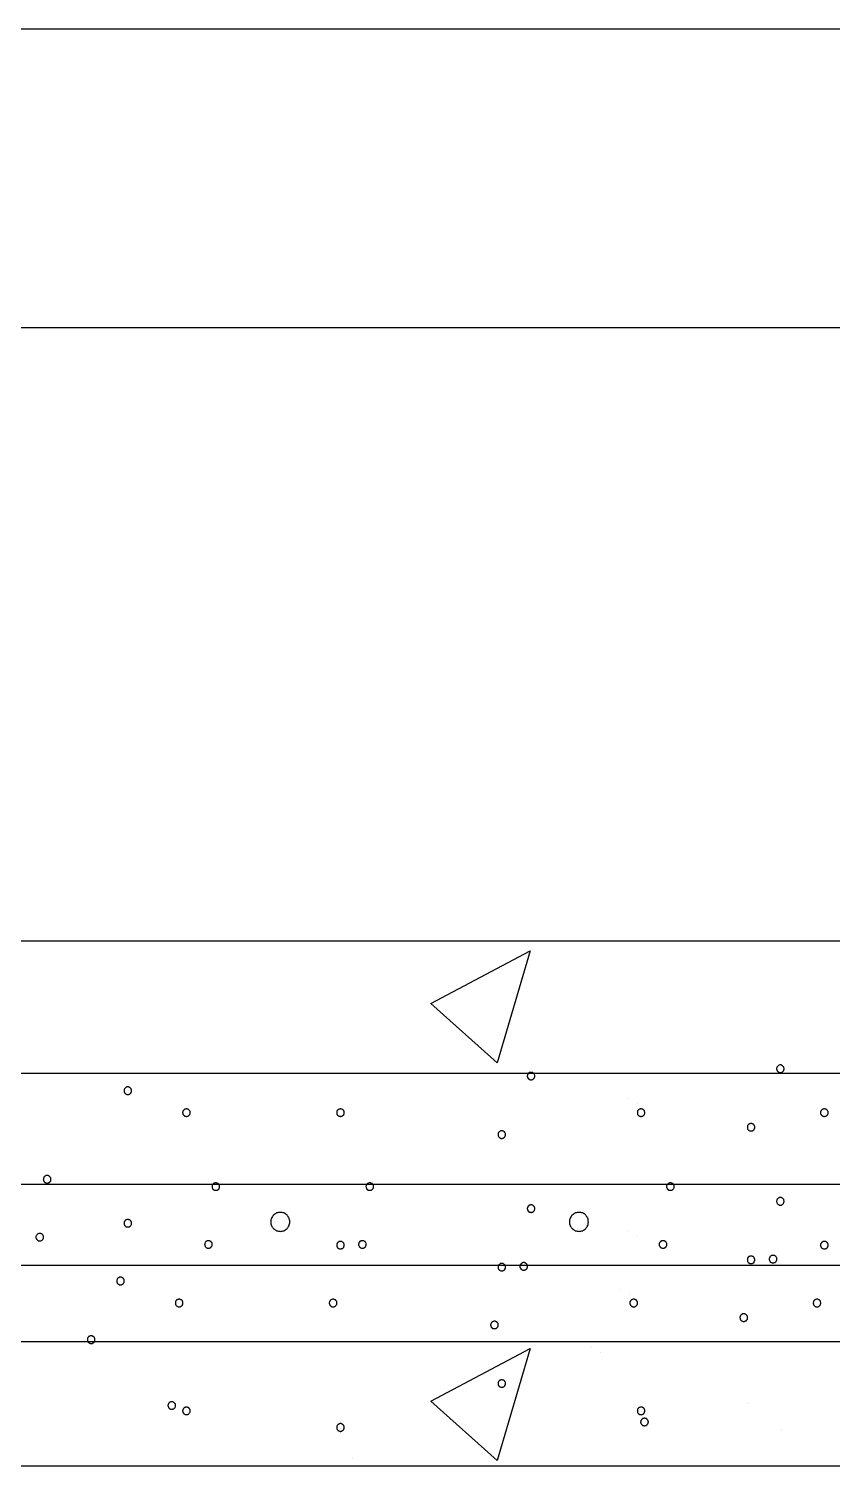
# Model space of a CAD drawing. Header units: metres. Extents: x 0 to 420, y 0 to 297.
# Drawn here: x 274.3 to 306.6, y 170 to 227.7 of the extents above; entities that cross this region are included whole.
import ezdxf

# ---------------------------------------------------------------- set-up
doc = ezdxf.new("R2010")
doc.units = ezdxf.units.M

msp = doc.modelspace()

# ---------------------------------------------------------------- linework, layer by layer
for p, q in [((241.55, 227.65), (324.39, 227.65)), ((241.55, 215.67), (324.39, 215.67)), ((358.7, 191.05), (213.7, 191.05)), ((290.47, 188.54), (294.45, 190.66)), ((294.45, 190.66), (293.12, 186.16)), ((293.12, 186.16), (290.47, 188.54)), ((358.7, 185.73), (213.7, 185.73)), ((298.38, 184.72), (298.38, 184.72)), ((298.75, 184.53), (298.75, 184.53)), ((358.7, 181.29), (213.7, 181.29)), ((298.38, 179.4), (298.38, 179.4)), ((298.75, 179.21), (298.75, 179.21)), ((362.95, 178.03), (210.37, 178.03)), ((298.09, 177.08), (298.09, 177.08)), ((298.45, 176.89), (298.45, 176.89)), ((358.7, 174.97), (213.7, 174.97)), ((290.47, 172.59), (294.45, 174.71)), ((294.45, 174.71), (293.12, 170.21)), ((296.91, 174.73), (296.91, 174.73)), ((297.28, 174.54), (297.28, 174.54)), ((293.12, 170.21), (290.47, 172.59)), ((303.21, 172.49), (303.21, 172.49)), ((304.54, 171.45), (304.54, 171.45)), ((287.33, 170.31), (287.33, 170.31)), ((358.7, 169.98), (213.7, 169.98))]:
    msp.add_line(p, q)
for points in [[(294.64, 185.63), (294.64, 185.65), (294.64, 185.66), (294.63, 185.68), (294.63, 185.69), (294.62, 185.71), (294.61, 185.72), (294.6, 185.73), (294.59, 185.74), (294.58, 185.75), (294.57, 185.76), (294.56, 185.77), (294.54, 185.77), (294.53, 185.78), (294.52, 185.78), (294.5, 185.78), (294.49, 185.79), (294.47, 185.78), (294.46, 185.78), (294.44, 185.78), (294.43, 185.77), (294.41, 185.77), (294.4, 185.76), (294.39, 185.75), (294.38, 185.74), (294.37, 185.73), (294.36, 185.72), (294.35, 185.71), (294.35, 185.69), (294.34, 185.68), (294.34, 185.66), (294.33, 185.65), (294.33, 185.63), (294.33, 185.63)], [(304.64, 185.93), (304.64, 185.94), (304.63, 185.96), (304.63, 185.97), (304.63, 185.99), (304.62, 186), (304.61, 186.01), (304.6, 186.02), (304.59, 186.03), (304.58, 186.04), (304.57, 186.05), (304.56, 186.06), (304.54, 186.07), (304.53, 186.07), (304.51, 186.08), (304.5, 186.08), (304.49, 186.08), (304.47, 186.08), (304.46, 186.08), (304.44, 186.07), (304.43, 186.07), (304.41, 186.06), (304.4, 186.05), (304.39, 186.04), (304.38, 186.03), (304.37, 186.02), (304.36, 186.01), (304.35, 186), (304.34, 185.99), (304.34, 185.97), (304.34, 185.96), (304.33, 185.94), (304.33, 185.93), (304.33, 185.93)], [(304.33, 185.93), (304.33, 185.91), (304.34, 185.9), (304.34, 185.88), (304.34, 185.87), (304.35, 185.86), (304.36, 185.84), (304.37, 185.83), (304.38, 185.82), (304.39, 185.81), (304.4, 185.8), (304.41, 185.79), (304.43, 185.79), (304.44, 185.78), (304.46, 185.78), (304.47, 185.78), (304.49, 185.78), (304.5, 185.78), (304.51, 185.78), (304.53, 185.78), (304.54, 185.79), (304.56, 185.79), (304.57, 185.8), (304.58, 185.81), (304.59, 185.82), (304.6, 185.83), (304.61, 185.84), (304.62, 185.86), (304.63, 185.87), (304.63, 185.88), (304.63, 185.9), (304.64, 185.91), (304.64, 185.93), (304.64, 185.93)], [(278.46, 185.05), (278.46, 185.06), (278.46, 185.08), (278.46, 185.09), (278.45, 185.1), (278.45, 185.12), (278.44, 185.13), (278.43, 185.14), (278.42, 185.15), (278.41, 185.16), (278.4, 185.17), (278.38, 185.18), (278.37, 185.19), (278.36, 185.19), (278.34, 185.2), (278.33, 185.2), (278.31, 185.2), (278.3, 185.2), (278.28, 185.2), (278.27, 185.19), (278.25, 185.19), (278.24, 185.18), (278.23, 185.17), (278.22, 185.16), (278.2, 185.15), (278.19, 185.14), (278.19, 185.13), (278.18, 185.12), (278.17, 185.1), (278.17, 185.09), (278.16, 185.08), (278.16, 185.06), (278.16, 185.05), (278.16, 185.05)], [(294.33, 185.63), (294.33, 185.62), (294.34, 185.6), (294.34, 185.59), (294.35, 185.58), (294.35, 185.56), (294.36, 185.55), (294.37, 185.54), (294.38, 185.53), (294.39, 185.52), (294.4, 185.51), (294.41, 185.5), (294.43, 185.49), (294.44, 185.49), (294.46, 185.48), (294.47, 185.48), (294.49, 185.48), (294.5, 185.48), (294.52, 185.48), (294.53, 185.49), (294.54, 185.49), (294.56, 185.5), (294.57, 185.51), (294.58, 185.52), (294.59, 185.53), (294.6, 185.54), (294.61, 185.55), (294.62, 185.56), (294.63, 185.58), (294.63, 185.59), (294.64, 185.6), (294.64, 185.62), (294.64, 185.63), (294.64, 185.63)], [(278.16, 185.05), (278.16, 185.03), (278.16, 185.02), (278.17, 185), (278.17, 184.99), (278.18, 184.97), (278.19, 184.96), (278.19, 184.95), (278.2, 184.94), (278.22, 184.93), (278.23, 184.92), (278.24, 184.91), (278.25, 184.91), (278.27, 184.9), (278.28, 184.9), (278.3, 184.89), (278.31, 184.89), (278.33, 184.89), (278.34, 184.9), (278.36, 184.9), (278.37, 184.91), (278.38, 184.91), (278.4, 184.92), (278.41, 184.93), (278.42, 184.94), (278.43, 184.95), (278.44, 184.96), (278.45, 184.97), (278.45, 184.99), (278.46, 185), (278.46, 185.02), (278.46, 185.03), (278.46, 185.05), (278.46, 185.05)], [(280.82, 184.16), (280.82, 184.18), (280.81, 184.19), (280.81, 184.21), (280.8, 184.22), (280.8, 184.24), (280.79, 184.25), (280.78, 184.26), (280.77, 184.27), (280.76, 184.28), (280.75, 184.29), (280.74, 184.3), (280.72, 184.31), (280.71, 184.31), (280.69, 184.31), (280.68, 184.32), (280.66, 184.32), (280.65, 184.32), (280.63, 184.31), (280.62, 184.31), (280.61, 184.31), (280.59, 184.3), (280.58, 184.29), (280.57, 184.28), (280.56, 184.27), (280.55, 184.26), (280.54, 184.25), (280.53, 184.24), (280.52, 184.22), (280.52, 184.21), (280.52, 184.19), (280.51, 184.18), (280.51, 184.16), (280.51, 184.16)], [(280.51, 184.16), (280.51, 184.15), (280.52, 184.14), (280.52, 184.12), (280.52, 184.11), (280.53, 184.09), (280.54, 184.08), (280.55, 184.07), (280.56, 184.06), (280.57, 184.05), (280.58, 184.04), (280.59, 184.03), (280.61, 184.02), (280.62, 184.02), (280.63, 184.02), (280.65, 184.01), (280.66, 184.01), (280.68, 184.01), (280.69, 184.02), (280.71, 184.02), (280.72, 184.02), (280.74, 184.03), (280.75, 184.04), (280.76, 184.05), (280.77, 184.06), (280.78, 184.07), (280.79, 184.08), (280.8, 184.09), (280.8, 184.11), (280.81, 184.12), (280.81, 184.14), (280.82, 184.15), (280.82, 184.16), (280.82, 184.16)], [(286.99, 184.16), (286.99, 184.18), (286.99, 184.19), (286.99, 184.21), (286.98, 184.22), (286.97, 184.24), (286.97, 184.25), (286.96, 184.26), (286.95, 184.27), (286.94, 184.28), (286.92, 184.29), (286.91, 184.3), (286.9, 184.31), (286.88, 184.31), (286.87, 184.31), (286.86, 184.32), (286.84, 184.32), (286.83, 184.32), (286.81, 184.31), (286.8, 184.31), (286.78, 184.31), (286.77, 184.3), (286.76, 184.29), (286.74, 184.28), (286.73, 184.27), (286.72, 184.26), (286.71, 184.25), (286.71, 184.24), (286.7, 184.22), (286.69, 184.21), (286.69, 184.19), (286.69, 184.18), (286.69, 184.16), (286.69, 184.16)], [(286.69, 184.16), (286.69, 184.15), (286.69, 184.14), (286.69, 184.12), (286.7, 184.11), (286.71, 184.09), (286.71, 184.08), (286.72, 184.07), (286.73, 184.06), (286.74, 184.05), (286.76, 184.04), (286.77, 184.03), (286.78, 184.02), (286.8, 184.02), (286.81, 184.02), (286.83, 184.01), (286.84, 184.01), (286.86, 184.01), (286.87, 184.02), (286.88, 184.02), (286.9, 184.02), (286.91, 184.03), (286.92, 184.04), (286.94, 184.05), (286.95, 184.06), (286.96, 184.07), (286.97, 184.08), (286.97, 184.09), (286.98, 184.11), (286.99, 184.12), (286.99, 184.14), (286.99, 184.15), (286.99, 184.16), (286.99, 184.16)], [(299.05, 184.16), (299.05, 184.18), (299.05, 184.19), (299.04, 184.21), (299.04, 184.22), (299.03, 184.24), (299.02, 184.25), (299.02, 184.26), (299.01, 184.27), (298.99, 184.28), (298.98, 184.29), (298.97, 184.3), (298.96, 184.31), (298.94, 184.31), (298.93, 184.31), (298.91, 184.32), (298.9, 184.32), (298.88, 184.32), (298.87, 184.31), (298.85, 184.31), (298.84, 184.31), (298.83, 184.3), (298.81, 184.29), (298.8, 184.28), (298.79, 184.27), (298.78, 184.26), (298.77, 184.25), (298.76, 184.24), (298.76, 184.22), (298.75, 184.21), (298.75, 184.19), (298.75, 184.18), (298.75, 184.16), (298.75, 184.16)], [(298.75, 184.16), (298.75, 184.15), (298.75, 184.14), (298.75, 184.12), (298.76, 184.11), (298.76, 184.09), (298.77, 184.08), (298.78, 184.07), (298.79, 184.06), (298.8, 184.05), (298.81, 184.04), (298.83, 184.03), (298.84, 184.02), (298.85, 184.02), (298.87, 184.02), (298.88, 184.01), (298.9, 184.01), (298.91, 184.01), (298.93, 184.02), (298.94, 184.02), (298.96, 184.02), (298.97, 184.03), (298.98, 184.04), (298.99, 184.05), (299.01, 184.06), (299.02, 184.07), (299.02, 184.08), (299.03, 184.09), (299.04, 184.11), (299.04, 184.12), (299.05, 184.14), (299.05, 184.15), (299.05, 184.16), (299.05, 184.16)], [(306.4, 184.16), (306.4, 184.18), (306.4, 184.19), (306.4, 184.21), (306.39, 184.22), (306.38, 184.24), (306.38, 184.25), (306.37, 184.26), (306.36, 184.27), (306.35, 184.28), (306.33, 184.29), (306.32, 184.3), (306.31, 184.31), (306.29, 184.31), (306.28, 184.31), (306.26, 184.32), (306.25, 184.32), (306.23, 184.32), (306.22, 184.31), (306.21, 184.31), (306.19, 184.31), (306.18, 184.3), (306.17, 184.29), (306.15, 184.28), (306.14, 184.27), (306.13, 184.26), (306.12, 184.25), (306.12, 184.24), (306.11, 184.22), (306.1, 184.21), (306.1, 184.19), (306.1, 184.18), (306.1, 184.16), (306.1, 184.16)], [(306.1, 184.16), (306.1, 184.15), (306.1, 184.14), (306.1, 184.12), (306.11, 184.11), (306.12, 184.09), (306.12, 184.08), (306.13, 184.07), (306.14, 184.06), (306.15, 184.05), (306.17, 184.04), (306.18, 184.03), (306.19, 184.02), (306.21, 184.02), (306.22, 184.02), (306.23, 184.01), (306.25, 184.01), (306.26, 184.01), (306.28, 184.02), (306.29, 184.02), (306.31, 184.02), (306.32, 184.03), (306.33, 184.04), (306.35, 184.05), (306.36, 184.06), (306.37, 184.07), (306.38, 184.08), (306.38, 184.09), (306.39, 184.11), (306.4, 184.12), (306.4, 184.14), (306.4, 184.15), (306.4, 184.16), (306.4, 184.16)], [(293.46, 183.28), (293.46, 183.3), (293.46, 183.31), (293.46, 183.33), (293.45, 183.34), (293.44, 183.36), (293.44, 183.37), (293.43, 183.38), (293.42, 183.39), (293.41, 183.4), (293.39, 183.41), (293.38, 183.42), (293.37, 183.42), (293.35, 183.43), (293.34, 183.43), (293.32, 183.44), (293.31, 183.44), (293.3, 183.44), (293.28, 183.43), (293.27, 183.43), (293.25, 183.42), (293.24, 183.42), (293.23, 183.41), (293.21, 183.4), (293.2, 183.39), (293.19, 183.38), (293.18, 183.37), (293.18, 183.36), (293.17, 183.34), (293.16, 183.33), (293.16, 183.31), (293.16, 183.3), (293.16, 183.28), (293.16, 183.28)], [(303.46, 183.58), (303.46, 183.59), (303.46, 183.61), (303.45, 183.62), (303.45, 183.64), (303.44, 183.65), (303.44, 183.66), (303.43, 183.67), (303.42, 183.69), (303.41, 183.7), (303.39, 183.7), (303.38, 183.71), (303.37, 183.72), (303.35, 183.72), (303.34, 183.73), (303.32, 183.73), (303.31, 183.73), (303.29, 183.73), (303.28, 183.73), (303.26, 183.72), (303.25, 183.72), (303.24, 183.71), (303.22, 183.7), (303.21, 183.7), (303.2, 183.69), (303.19, 183.67), (303.18, 183.66), (303.17, 183.65), (303.17, 183.64), (303.16, 183.62), (303.16, 183.61), (303.16, 183.59), (303.16, 183.58), (303.16, 183.58)], [(303.16, 183.58), (303.16, 183.56), (303.16, 183.55), (303.16, 183.53), (303.17, 183.52), (303.17, 183.51), (303.18, 183.49), (303.19, 183.48), (303.2, 183.47), (303.21, 183.46), (303.22, 183.45), (303.24, 183.44), (303.25, 183.44), (303.26, 183.43), (303.28, 183.43), (303.29, 183.43), (303.31, 183.43), (303.32, 183.43), (303.34, 183.43), (303.35, 183.43), (303.37, 183.44), (303.38, 183.44), (303.39, 183.45), (303.41, 183.46), (303.42, 183.47), (303.43, 183.48), (303.44, 183.49), (303.44, 183.51), (303.45, 183.52), (303.45, 183.53), (303.46, 183.55), (303.46, 183.56), (303.46, 183.58), (303.46, 183.58)], [(293.16, 183.28), (293.16, 183.27), (293.16, 183.25), (293.16, 183.24), (293.17, 183.23), (293.18, 183.21), (293.18, 183.2), (293.19, 183.19), (293.2, 183.18), (293.21, 183.17), (293.23, 183.16), (293.24, 183.15), (293.25, 183.14), (293.27, 183.14), (293.28, 183.13), (293.3, 183.13), (293.31, 183.13), (293.32, 183.13), (293.34, 183.13), (293.35, 183.14), (293.37, 183.14), (293.38, 183.15), (293.39, 183.16), (293.41, 183.17), (293.42, 183.18), (293.43, 183.19), (293.44, 183.2), (293.44, 183.21), (293.45, 183.23), (293.46, 183.24), (293.46, 183.25), (293.46, 183.27), (293.46, 183.28), (293.46, 183.28)], [(275.23, 181.49), (275.23, 181.51), (275.23, 181.52), (275.22, 181.54), (275.22, 181.55), (275.21, 181.56), (275.2, 181.58), (275.19, 181.59), (275.18, 181.6), (275.17, 181.61), (275.16, 181.62), (275.15, 181.63), (275.13, 181.63), (275.12, 181.64), (275.11, 181.64), (275.09, 181.64), (275.08, 181.64), (275.06, 181.64), (275.05, 181.64), (275.03, 181.64), (275.02, 181.63), (275.01, 181.63), (274.99, 181.62), (274.98, 181.61), (274.97, 181.6), (274.96, 181.59), (274.95, 181.58), (274.94, 181.56), (274.94, 181.55), (274.93, 181.54), (274.93, 181.52), (274.93, 181.51), (274.92, 181.49), (274.92, 181.49)], [(274.92, 181.49), (274.93, 181.48), (274.93, 181.46), (274.93, 181.45), (274.94, 181.43), (274.94, 181.42), (274.95, 181.41), (274.96, 181.39), (274.97, 181.38), (274.98, 181.37), (274.99, 181.36), (275.01, 181.36), (275.02, 181.35), (275.03, 181.35), (275.05, 181.34), (275.06, 181.34), (275.08, 181.34), (275.09, 181.34), (275.11, 181.34), (275.12, 181.35), (275.13, 181.35), (275.15, 181.36), (275.16, 181.36), (275.17, 181.37), (275.18, 181.38), (275.19, 181.39), (275.2, 181.41), (275.21, 181.42), (275.22, 181.43), (275.22, 181.45), (275.23, 181.46), (275.23, 181.48), (275.23, 181.49), (275.23, 181.49)], [(281.99, 181.2), (281.99, 181.21), (281.99, 181.23), (281.99, 181.24), (281.98, 181.26), (281.97, 181.27), (281.97, 181.28), (281.96, 181.29), (281.95, 181.31), (281.94, 181.32), (281.93, 181.32), (281.91, 181.33), (281.9, 181.34), (281.88, 181.34), (281.87, 181.35), (281.86, 181.35), (281.84, 181.35), (281.83, 181.35), (281.81, 181.35), (281.8, 181.34), (281.78, 181.34), (281.77, 181.33), (281.76, 181.32), (281.74, 181.32), (281.73, 181.31), (281.72, 181.29), (281.71, 181.28), (281.71, 181.27), (281.7, 181.26), (281.7, 181.24), (281.69, 181.23), (281.69, 181.21), (281.69, 181.2), (281.69, 181.2)], [(281.69, 181.2), (281.69, 181.18), (281.69, 181.17), (281.7, 181.15), (281.7, 181.14), (281.71, 181.13), (281.71, 181.11), (281.72, 181.1), (281.73, 181.09), (281.74, 181.08), (281.76, 181.07), (281.77, 181.06), (281.78, 181.06), (281.8, 181.05), (281.81, 181.05), (281.83, 181.05), (281.84, 181.05), (281.86, 181.05), (281.87, 181.05), (281.88, 181.05), (281.9, 181.06), (281.91, 181.06), (281.93, 181.07), (281.94, 181.08), (281.95, 181.09), (281.96, 181.1), (281.97, 181.11), (281.97, 181.13), (281.98, 181.14), (281.99, 181.15), (281.99, 181.17), (281.99, 181.18), (281.99, 181.2), (281.99, 181.2)], [(288.17, 181.2), (288.17, 181.21), (288.17, 181.23), (288.16, 181.24), (288.16, 181.26), (288.15, 181.27), (288.14, 181.28), (288.13, 181.29), (288.12, 181.31), (288.11, 181.32), (288.1, 181.32), (288.09, 181.33), (288.07, 181.34), (288.06, 181.34), (288.05, 181.35), (288.03, 181.35), (288.02, 181.35), (288, 181.35), (287.99, 181.35), (287.97, 181.34), (287.96, 181.34), (287.94, 181.33), (287.93, 181.32), (287.92, 181.32), (287.91, 181.31), (287.9, 181.29), (287.89, 181.28), (287.88, 181.27), (287.88, 181.26), (287.87, 181.24), (287.87, 181.23), (287.87, 181.21), (287.86, 181.2), (287.86, 181.2)], [(287.86, 181.2), (287.87, 181.18), (287.87, 181.17), (287.87, 181.15), (287.88, 181.14), (287.88, 181.13), (287.89, 181.11), (287.9, 181.1), (287.91, 181.09), (287.92, 181.08), (287.93, 181.07), (287.94, 181.06), (287.96, 181.06), (287.97, 181.05), (287.99, 181.05), (288, 181.05), (288.02, 181.05), (288.03, 181.05), (288.05, 181.05), (288.06, 181.05), (288.07, 181.06), (288.09, 181.06), (288.1, 181.07), (288.11, 181.08), (288.12, 181.09), (288.13, 181.1), (288.14, 181.11), (288.15, 181.13), (288.16, 181.14), (288.16, 181.15), (288.17, 181.17), (288.17, 181.18), (288.17, 181.2), (288.17, 181.2)], [(300.23, 181.2), (300.23, 181.21), (300.22, 181.23), (300.22, 181.24), (300.21, 181.26), (300.21, 181.27), (300.2, 181.28), (300.19, 181.29), (300.18, 181.31), (300.17, 181.32), (300.16, 181.32), (300.15, 181.33), (300.13, 181.34), (300.12, 181.34), (300.1, 181.35), (300.09, 181.35), (300.07, 181.35), (300.06, 181.35), (300.04, 181.35), (300.03, 181.34), (300.02, 181.34), (300, 181.33), (299.99, 181.32), (299.98, 181.32), (299.97, 181.31), (299.96, 181.29), (299.95, 181.28), (299.94, 181.27), (299.93, 181.26), (299.93, 181.24), (299.92, 181.23), (299.92, 181.21), (299.92, 181.2), (299.92, 181.2)], [(299.92, 181.2), (299.92, 181.18), (299.92, 181.17), (299.93, 181.15), (299.93, 181.14), (299.94, 181.13), (299.95, 181.11), (299.96, 181.1), (299.97, 181.09), (299.98, 181.08), (299.99, 181.07), (300, 181.06), (300.02, 181.06), (300.03, 181.05), (300.04, 181.05), (300.06, 181.05), (300.07, 181.05), (300.09, 181.05), (300.1, 181.05), (300.12, 181.05), (300.13, 181.06), (300.15, 181.06), (300.16, 181.07), (300.17, 181.08), (300.18, 181.09), (300.19, 181.1), (300.2, 181.11), (300.21, 181.13), (300.21, 181.14), (300.22, 181.15), (300.22, 181.17), (300.23, 181.18), (300.23, 181.2), (300.23, 181.2)], [(304.64, 180.61), (304.64, 180.62), (304.63, 180.64), (304.63, 180.65), (304.63, 180.67), (304.62, 180.68), (304.61, 180.69), (304.6, 180.71), (304.59, 180.72), (304.58, 180.73), (304.57, 180.74), (304.56, 180.74), (304.54, 180.75), (304.53, 180.76), (304.51, 180.76), (304.5, 180.76), (304.49, 180.76), (304.47, 180.76), (304.46, 180.76), (304.44, 180.76), (304.43, 180.75), (304.41, 180.74), (304.4, 180.74), (304.39, 180.73), (304.38, 180.72), (304.37, 180.71), (304.36, 180.69), (304.35, 180.68), (304.34, 180.67), (304.34, 180.65), (304.34, 180.64), (304.33, 180.62), (304.33, 180.61), (304.33, 180.61)], [(304.33, 180.61), (304.33, 180.6), (304.34, 180.58), (304.34, 180.57), (304.34, 180.55), (304.35, 180.54), (304.36, 180.53), (304.37, 180.51), (304.38, 180.5), (304.39, 180.49), (304.4, 180.48), (304.41, 180.48), (304.43, 180.47), (304.44, 180.46), (304.46, 180.46), (304.47, 180.46), (304.49, 180.46), (304.5, 180.46), (304.51, 180.46), (304.53, 180.46), (304.54, 180.47), (304.56, 180.48), (304.57, 180.48), (304.58, 180.49), (304.59, 180.5), (304.6, 180.51), (304.61, 180.53), (304.62, 180.54), (304.63, 180.55), (304.63, 180.57), (304.63, 180.58), (304.64, 180.6), (304.64, 180.61), (304.64, 180.61)], [(284.81, 179.78), (284.81, 179.82), (284.8, 179.86), (284.79, 179.89), (284.78, 179.93), (284.76, 179.96), (284.74, 180), (284.72, 180.03), (284.7, 180.05), (284.67, 180.08), (284.64, 180.1), (284.61, 180.12), (284.57, 180.14), (284.54, 180.15), (284.5, 180.16), (284.46, 180.16), (284.43, 180.16), (284.39, 180.16), (284.35, 180.16), (284.32, 180.15), (284.28, 180.14), (284.25, 180.12), (284.22, 180.1), (284.19, 180.08), (284.16, 180.05), (284.13, 180.03), (284.11, 180), (284.09, 179.96), (284.08, 179.93), (284.06, 179.89), (284.05, 179.86), (284.05, 179.82), (284.05, 179.78), (284.05, 179.78)], [(294.64, 180.32), (294.64, 180.33), (294.64, 180.35), (294.63, 180.36), (294.63, 180.37), (294.62, 180.39), (294.61, 180.4), (294.6, 180.41), (294.59, 180.42), (294.58, 180.43), (294.57, 180.44), (294.56, 180.45), (294.54, 180.46), (294.53, 180.46), (294.52, 180.47), (294.5, 180.47), (294.49, 180.47), (294.47, 180.47), (294.46, 180.47), (294.44, 180.46), (294.43, 180.46), (294.41, 180.45), (294.4, 180.44), (294.39, 180.43), (294.38, 180.42), (294.37, 180.41), (294.36, 180.4), (294.35, 180.39), (294.35, 180.37), (294.34, 180.36), (294.34, 180.35), (294.33, 180.33), (294.33, 180.32), (294.33, 180.32)], [(294.33, 180.32), (294.33, 180.3), (294.34, 180.29), (294.34, 180.27), (294.35, 180.26), (294.35, 180.24), (294.36, 180.23), (294.37, 180.22), (294.38, 180.21), (294.39, 180.2), (294.4, 180.19), (294.41, 180.18), (294.43, 180.18), (294.44, 180.17), (294.46, 180.17), (294.47, 180.16), (294.49, 180.16), (294.5, 180.16), (294.52, 180.17), (294.53, 180.17), (294.54, 180.18), (294.56, 180.18), (294.57, 180.19), (294.58, 180.2), (294.59, 180.21), (294.6, 180.22), (294.61, 180.23), (294.62, 180.24), (294.63, 180.26), (294.63, 180.27), (294.64, 180.29), (294.64, 180.3), (294.64, 180.32), (294.64, 180.32)], [(296.79, 179.78), (296.78, 179.82), (296.78, 179.86), (296.77, 179.89), (296.76, 179.93), (296.74, 179.96), (296.72, 180), (296.7, 180.03), (296.68, 180.05), (296.65, 180.08), (296.62, 180.1), (296.59, 180.12), (296.55, 180.14), (296.52, 180.15), (296.48, 180.16), (296.44, 180.16), (296.41, 180.16), (296.37, 180.16), (296.33, 180.16), (296.3, 180.15), (296.26, 180.14), (296.23, 180.12), (296.2, 180.1), (296.17, 180.08), (296.14, 180.05), (296.11, 180.03), (296.09, 180), (296.07, 179.96), (296.05, 179.93), (296.04, 179.89), (296.03, 179.86), (296.03, 179.82), (296.03, 179.78), (296.03, 179.78)], [(278.46, 179.73), (278.46, 179.74), (278.46, 179.76), (278.46, 179.77), (278.45, 179.79), (278.45, 179.8), (278.44, 179.81), (278.43, 179.83), (278.42, 179.84), (278.41, 179.85), (278.4, 179.86), (278.38, 179.86), (278.37, 179.87), (278.36, 179.87), (278.34, 179.88), (278.33, 179.88), (278.31, 179.88), (278.3, 179.88), (278.28, 179.88), (278.27, 179.87), (278.25, 179.87), (278.24, 179.86), (278.23, 179.86), (278.22, 179.85), (278.2, 179.84), (278.19, 179.83), (278.19, 179.81), (278.18, 179.8), (278.17, 179.79), (278.17, 179.77), (278.16, 179.76), (278.16, 179.74), (278.16, 179.73), (278.16, 179.73)], [(278.16, 179.73), (278.16, 179.71), (278.16, 179.7), (278.17, 179.68), (278.17, 179.67), (278.18, 179.66), (278.19, 179.64), (278.19, 179.63), (278.2, 179.62), (278.22, 179.61), (278.23, 179.6), (278.24, 179.59), (278.25, 179.59), (278.27, 179.58), (278.28, 179.58), (278.3, 179.58), (278.31, 179.58), (278.33, 179.58), (278.34, 179.58), (278.36, 179.58), (278.37, 179.59), (278.38, 179.59), (278.4, 179.6), (278.41, 179.61), (278.42, 179.62), (278.43, 179.63), (278.44, 179.64), (278.45, 179.66), (278.45, 179.67), (278.46, 179.68), (278.46, 179.7), (278.46, 179.71), (278.46, 179.73), (278.46, 179.73)], [(284.05, 179.78), (284.05, 179.75), (284.05, 179.71), (284.06, 179.67), (284.08, 179.64), (284.09, 179.6), (284.11, 179.57), (284.13, 179.54), (284.16, 179.52), (284.19, 179.49), (284.22, 179.47), (284.25, 179.45), (284.28, 179.43), (284.32, 179.42), (284.35, 179.41), (284.39, 179.41), (284.43, 179.4), (284.46, 179.41), (284.5, 179.41), (284.54, 179.42), (284.57, 179.43), (284.61, 179.45), (284.64, 179.47), (284.67, 179.49), (284.7, 179.52), (284.72, 179.54), (284.74, 179.57), (284.76, 179.6), (284.78, 179.64), (284.79, 179.67), (284.8, 179.71), (284.81, 179.75), (284.81, 179.78), (284.81, 179.78)], [(296.03, 179.78), (296.03, 179.75), (296.03, 179.71), (296.04, 179.67), (296.05, 179.64), (296.07, 179.6), (296.09, 179.57), (296.11, 179.54), (296.14, 179.52), (296.17, 179.49), (296.2, 179.47), (296.23, 179.45), (296.26, 179.43), (296.3, 179.42), (296.33, 179.41), (296.37, 179.41), (296.41, 179.4), (296.44, 179.41), (296.48, 179.41), (296.52, 179.42), (296.55, 179.43), (296.59, 179.45), (296.62, 179.47), (296.65, 179.49), (296.68, 179.52), (296.7, 179.54), (296.72, 179.57), (296.74, 179.6), (296.76, 179.64), (296.77, 179.67), (296.78, 179.71), (296.78, 179.75), (296.79, 179.78), (296.79, 179.78)], [(274.93, 179.17), (274.93, 179.19), (274.93, 179.2), (274.93, 179.22), (274.92, 179.23), (274.92, 179.24), (274.91, 179.26), (274.9, 179.27), (274.89, 179.28), (274.88, 179.29), (274.87, 179.3), (274.85, 179.31), (274.84, 179.31), (274.83, 179.32), (274.81, 179.32), (274.8, 179.32), (274.78, 179.32), (274.77, 179.32), (274.75, 179.32), (274.74, 179.32), (274.72, 179.31), (274.71, 179.31), (274.7, 179.3), (274.69, 179.29), (274.68, 179.28), (274.67, 179.27), (274.66, 179.26), (274.65, 179.24), (274.64, 179.23), (274.64, 179.22), (274.63, 179.2), (274.63, 179.19), (274.63, 179.17), (274.63, 179.17)], [(274.63, 179.17), (274.63, 179.16), (274.63, 179.14), (274.64, 179.13), (274.64, 179.11), (274.65, 179.1), (274.66, 179.09), (274.67, 179.08), (274.68, 179.06), (274.69, 179.05), (274.7, 179.05), (274.71, 179.04), (274.72, 179.03), (274.74, 179.03), (274.75, 179.02), (274.77, 179.02), (274.78, 179.02), (274.8, 179.02), (274.81, 179.02), (274.83, 179.03), (274.84, 179.03), (274.85, 179.04), (274.87, 179.05), (274.88, 179.05), (274.89, 179.06), (274.9, 179.08), (274.91, 179.09), (274.92, 179.1), (274.92, 179.11), (274.93, 179.13), (274.93, 179.14), (274.93, 179.16), (274.93, 179.17), (274.93, 179.17)], [(281.7, 178.88), (281.7, 178.89), (281.7, 178.91), (281.69, 178.92), (281.69, 178.94), (281.68, 178.95), (281.67, 178.96), (281.66, 178.97), (281.65, 178.99), (281.64, 179), (281.63, 179), (281.62, 179.01), (281.6, 179.02), (281.59, 179.02), (281.58, 179.03), (281.56, 179.03), (281.55, 179.03), (281.53, 179.03), (281.52, 179.03), (281.5, 179.02), (281.49, 179.02), (281.47, 179.01), (281.46, 179), (281.45, 179), (281.44, 178.99), (281.43, 178.97), (281.42, 178.96), (281.41, 178.95), (281.41, 178.94), (281.4, 178.92), (281.4, 178.91), (281.4, 178.89), (281.39, 178.88), (281.39, 178.88)], [(281.39, 178.88), (281.4, 178.86), (281.4, 178.85), (281.4, 178.83), (281.41, 178.82), (281.41, 178.81), (281.42, 178.79), (281.43, 178.78), (281.44, 178.77), (281.45, 178.76), (281.46, 178.75), (281.47, 178.74), (281.49, 178.74), (281.5, 178.73), (281.52, 178.73), (281.53, 178.73), (281.55, 178.73), (281.56, 178.73), (281.58, 178.73), (281.59, 178.73), (281.6, 178.74), (281.62, 178.74), (281.63, 178.75), (281.64, 178.76), (281.65, 178.77), (281.66, 178.78), (281.67, 178.79), (281.68, 178.81), (281.69, 178.82), (281.69, 178.83), (281.7, 178.85), (281.7, 178.86), (281.7, 178.88), (281.7, 178.88)], [(286.99, 178.85), (286.99, 178.86), (286.99, 178.88), (286.99, 178.89), (286.98, 178.91), (286.97, 178.92), (286.97, 178.93), (286.96, 178.94), (286.95, 178.96), (286.94, 178.97), (286.92, 178.97), (286.91, 178.98), (286.9, 178.99), (286.88, 178.99), (286.87, 179), (286.86, 179), (286.84, 179), (286.83, 179), (286.81, 179), (286.8, 178.99), (286.78, 178.99), (286.77, 178.98), (286.76, 178.97), (286.74, 178.97), (286.73, 178.96), (286.72, 178.94), (286.71, 178.93), (286.71, 178.92), (286.7, 178.91), (286.69, 178.89), (286.69, 178.88), (286.69, 178.86), (286.69, 178.85), (286.69, 178.85)], [(286.69, 178.85), (286.69, 178.83), (286.69, 178.82), (286.69, 178.8), (286.7, 178.79), (286.71, 178.78), (286.71, 178.76), (286.72, 178.75), (286.73, 178.74), (286.74, 178.73), (286.76, 178.72), (286.77, 178.71), (286.78, 178.71), (286.8, 178.7), (286.81, 178.7), (286.83, 178.7), (286.84, 178.7), (286.86, 178.7), (286.87, 178.7), (286.88, 178.7), (286.9, 178.71), (286.91, 178.71), (286.92, 178.72), (286.94, 178.73), (286.95, 178.74), (286.96, 178.75), (286.97, 178.76), (286.97, 178.78), (286.98, 178.79), (286.99, 178.8), (286.99, 178.82), (286.99, 178.83), (286.99, 178.85), (286.99, 178.85)], [(287.87, 178.88), (287.87, 178.89), (287.87, 178.91), (287.87, 178.92), (287.86, 178.94), (287.86, 178.95), (287.85, 178.96), (287.84, 178.97), (287.83, 178.99), (287.82, 179), (287.81, 179), (287.79, 179.01), (287.78, 179.02), (287.77, 179.02), (287.75, 179.03), (287.74, 179.03), (287.72, 179.03), (287.71, 179.03), (287.69, 179.03), (287.68, 179.02), (287.66, 179.02), (287.65, 179.01), (287.64, 179), (287.63, 179), (287.61, 178.99), (287.6, 178.97), (287.6, 178.96), (287.59, 178.95), (287.58, 178.94), (287.58, 178.92), (287.57, 178.91), (287.57, 178.89), (287.57, 178.88), (287.57, 178.88)], [(287.57, 178.88), (287.57, 178.86), (287.57, 178.85), (287.58, 178.83), (287.58, 178.82), (287.59, 178.81), (287.6, 178.79), (287.6, 178.78), (287.61, 178.77), (287.63, 178.76), (287.64, 178.75), (287.65, 178.74), (287.66, 178.74), (287.68, 178.73), (287.69, 178.73), (287.71, 178.73), (287.72, 178.73), (287.74, 178.73), (287.75, 178.73), (287.77, 178.73), (287.78, 178.74), (287.79, 178.74), (287.81, 178.75), (287.82, 178.76), (287.83, 178.77), (287.84, 178.78), (287.85, 178.79), (287.86, 178.81), (287.86, 178.82), (287.87, 178.83), (287.87, 178.85), (287.87, 178.86), (287.87, 178.88), (287.87, 178.88)], [(299.93, 178.88), (299.93, 178.89), (299.93, 178.91), (299.93, 178.92), (299.92, 178.94), (299.91, 178.95), (299.91, 178.96), (299.9, 178.97), (299.89, 178.99), (299.88, 179), (299.86, 179), (299.85, 179.01), (299.84, 179.02), (299.82, 179.02), (299.81, 179.03), (299.79, 179.03), (299.78, 179.03), (299.76, 179.03), (299.75, 179.03), (299.74, 179.02), (299.72, 179.02), (299.71, 179.01), (299.7, 179), (299.68, 179), (299.67, 178.99), (299.66, 178.97), (299.65, 178.96), (299.65, 178.95), (299.64, 178.94), (299.63, 178.92), (299.63, 178.91), (299.63, 178.89), (299.63, 178.88), (299.63, 178.88)], [(299.63, 178.88), (299.63, 178.86), (299.63, 178.85), (299.63, 178.83), (299.64, 178.82), (299.65, 178.81), (299.65, 178.79), (299.66, 178.78), (299.67, 178.77), (299.68, 178.76), (299.7, 178.75), (299.71, 178.74), (299.72, 178.74), (299.74, 178.73), (299.75, 178.73), (299.76, 178.73), (299.78, 178.73), (299.79, 178.73), (299.81, 178.73), (299.82, 178.73), (299.84, 178.74), (299.85, 178.74), (299.86, 178.75), (299.88, 178.76), (299.89, 178.77), (299.9, 178.78), (299.91, 178.79), (299.91, 178.81), (299.92, 178.82), (299.93, 178.83), (299.93, 178.85), (299.93, 178.86), (299.93, 178.88), (299.93, 178.88)], [(306.4, 178.85), (306.4, 178.86), (306.4, 178.88), (306.4, 178.89), (306.39, 178.91), (306.38, 178.92), (306.38, 178.93), (306.37, 178.94), (306.36, 178.96), (306.35, 178.97), (306.33, 178.97), (306.32, 178.98), (306.31, 178.99), (306.29, 178.99), (306.28, 179), (306.26, 179), (306.25, 179), (306.23, 179), (306.22, 179), (306.21, 178.99), (306.19, 178.99), (306.18, 178.98), (306.17, 178.97), (306.15, 178.97), (306.14, 178.96), (306.13, 178.94), (306.12, 178.93), (306.12, 178.92), (306.11, 178.91), (306.1, 178.89), (306.1, 178.88), (306.1, 178.86), (306.1, 178.85), (306.1, 178.85)], [(306.1, 178.85), (306.1, 178.83), (306.1, 178.82), (306.1, 178.8), (306.11, 178.79), (306.12, 178.78), (306.12, 178.76), (306.13, 178.75), (306.14, 178.74), (306.15, 178.73), (306.17, 178.72), (306.18, 178.71), (306.19, 178.71), (306.21, 178.7), (306.22, 178.7), (306.23, 178.7), (306.25, 178.7), (306.26, 178.7), (306.28, 178.7), (306.29, 178.7), (306.31, 178.71), (306.32, 178.71), (306.33, 178.72), (306.35, 178.73), (306.36, 178.74), (306.37, 178.75), (306.38, 178.76), (306.38, 178.78), (306.39, 178.79), (306.4, 178.8), (306.4, 178.82), (306.4, 178.83), (306.4, 178.85), (306.4, 178.85)], [(303.46, 178.26), (303.46, 178.28), (303.46, 178.29), (303.45, 178.3), (303.45, 178.32), (303.44, 178.33), (303.44, 178.35), (303.43, 178.36), (303.42, 178.37), (303.41, 178.38), (303.39, 178.39), (303.38, 178.39), (303.37, 178.4), (303.35, 178.41), (303.34, 178.41), (303.32, 178.41), (303.31, 178.41), (303.29, 178.41), (303.28, 178.41), (303.26, 178.41), (303.25, 178.4), (303.24, 178.39), (303.22, 178.39), (303.21, 178.38), (303.2, 178.37), (303.19, 178.36), (303.18, 178.35), (303.17, 178.33), (303.17, 178.32), (303.16, 178.3), (303.16, 178.29), (303.16, 178.28), (303.16, 178.26), (303.16, 178.26)], [(303.16, 178.26), (303.16, 178.25), (303.16, 178.23), (303.16, 178.22), (303.17, 178.2), (303.17, 178.19), (303.18, 178.18), (303.19, 178.16), (303.2, 178.15), (303.21, 178.14), (303.22, 178.13), (303.24, 178.13), (303.25, 178.12), (303.26, 178.11), (303.28, 178.11), (303.29, 178.11), (303.31, 178.11), (303.32, 178.11), (303.34, 178.11), (303.35, 178.11), (303.37, 178.12), (303.38, 178.13), (303.39, 178.13), (303.41, 178.14), (303.42, 178.15), (303.43, 178.16), (303.44, 178.18), (303.44, 178.19), (303.45, 178.2), (303.45, 178.22), (303.46, 178.23), (303.46, 178.25), (303.46, 178.26), (303.46, 178.26)], [(304.34, 178.29), (304.34, 178.31), (304.34, 178.32), (304.34, 178.34), (304.33, 178.35), (304.33, 178.36), (304.32, 178.38), (304.31, 178.39), (304.3, 178.4), (304.29, 178.41), (304.28, 178.42), (304.26, 178.43), (304.25, 178.43), (304.24, 178.44), (304.22, 178.44), (304.21, 178.44), (304.19, 178.44), (304.18, 178.44), (304.16, 178.44), (304.15, 178.44), (304.13, 178.43), (304.12, 178.43), (304.11, 178.42), (304.09, 178.41), (304.08, 178.4), (304.07, 178.39), (304.06, 178.38), (304.06, 178.36), (304.05, 178.35), (304.05, 178.34), (304.04, 178.32), (304.04, 178.31), (304.04, 178.29), (304.04, 178.29)], [(304.04, 178.29), (304.04, 178.28), (304.04, 178.26), (304.05, 178.25), (304.05, 178.23), (304.06, 178.22), (304.06, 178.21), (304.07, 178.19), (304.08, 178.18), (304.09, 178.17), (304.11, 178.16), (304.12, 178.16), (304.13, 178.15), (304.15, 178.15), (304.16, 178.14), (304.18, 178.14), (304.19, 178.14), (304.21, 178.14), (304.22, 178.14), (304.24, 178.15), (304.25, 178.15), (304.26, 178.16), (304.28, 178.16), (304.29, 178.17), (304.3, 178.18), (304.31, 178.19), (304.32, 178.21), (304.33, 178.22), (304.33, 178.23), (304.34, 178.25), (304.34, 178.26), (304.34, 178.28), (304.34, 178.29), (304.34, 178.29)], [(293.46, 177.97), (293.46, 177.98), (293.46, 178), (293.46, 178.01), (293.45, 178.03), (293.44, 178.04), (293.44, 178.05), (293.43, 178.06), (293.42, 178.07), (293.41, 178.08), (293.39, 178.09), (293.38, 178.1), (293.37, 178.11), (293.35, 178.11), (293.34, 178.12), (293.32, 178.12), (293.31, 178.12), (293.3, 178.12), (293.28, 178.12), (293.27, 178.11), (293.25, 178.11), (293.24, 178.1), (293.23, 178.09), (293.21, 178.08), (293.2, 178.07), (293.19, 178.06), (293.18, 178.05), (293.18, 178.04), (293.17, 178.03), (293.16, 178.01), (293.16, 178), (293.16, 177.98), (293.16, 177.97), (293.16, 177.97)], [(293.16, 177.97), (293.16, 177.95), (293.16, 177.94), (293.16, 177.92), (293.17, 177.91), (293.18, 177.9), (293.18, 177.88), (293.19, 177.87), (293.2, 177.86), (293.21, 177.85), (293.23, 177.84), (293.24, 177.83), (293.25, 177.83), (293.27, 177.82), (293.28, 177.82), (293.3, 177.82), (293.31, 177.81), (293.32, 177.82), (293.34, 177.82), (293.35, 177.82), (293.37, 177.83), (293.38, 177.83), (293.39, 177.84), (293.41, 177.85), (293.42, 177.86), (293.43, 177.87), (293.44, 177.88), (293.44, 177.9), (293.45, 177.91), (293.46, 177.92), (293.46, 177.94), (293.46, 177.95), (293.46, 177.97), (293.46, 177.97)], [(294.34, 178), (294.34, 178.01), (294.34, 178.03), (294.34, 178.04), (294.33, 178.06), (294.33, 178.07), (294.32, 178.08), (294.31, 178.09), (294.3, 178.1), (294.29, 178.11), (294.28, 178.12), (294.26, 178.13), (294.25, 178.14), (294.24, 178.14), (294.22, 178.15), (294.21, 178.15), (294.19, 178.15), (294.18, 178.15), (294.16, 178.15), (294.15, 178.14), (294.13, 178.14), (294.12, 178.13), (294.11, 178.12), (294.1, 178.11), (294.08, 178.1), (294.07, 178.09), (294.07, 178.08), (294.06, 178.07), (294.05, 178.06), (294.05, 178.04), (294.04, 178.03), (294.04, 178.01), (294.04, 178), (294.04, 178)], [(294.04, 178), (294.04, 177.98), (294.04, 177.97), (294.05, 177.95), (294.05, 177.94), (294.06, 177.93), (294.07, 177.91), (294.07, 177.9), (294.08, 177.89), (294.1, 177.88), (294.11, 177.87), (294.12, 177.86), (294.13, 177.86), (294.15, 177.85), (294.16, 177.85), (294.18, 177.85), (294.19, 177.85), (294.21, 177.85), (294.22, 177.85), (294.24, 177.85), (294.25, 177.86), (294.26, 177.86), (294.28, 177.87), (294.29, 177.88), (294.3, 177.89), (294.31, 177.9), (294.32, 177.91), (294.33, 177.93), (294.33, 177.94), (294.34, 177.95), (294.34, 177.97), (294.34, 177.98), (294.34, 178), (294.34, 178)], [(278.17, 177.41), (278.17, 177.42), (278.17, 177.44), (278.16, 177.45), (278.16, 177.47), (278.15, 177.48), (278.14, 177.49), (278.14, 177.51), (278.13, 177.52), (278.11, 177.53), (278.1, 177.54), (278.09, 177.54), (278.08, 177.55), (278.06, 177.56), (278.05, 177.56), (278.03, 177.56), (278.02, 177.56), (278, 177.56), (277.99, 177.56), (277.97, 177.56), (277.96, 177.55), (277.95, 177.54), (277.93, 177.54), (277.92, 177.53), (277.91, 177.52), (277.9, 177.51), (277.89, 177.49), (277.88, 177.48), (277.88, 177.47), (277.87, 177.45), (277.87, 177.44), (277.87, 177.42), (277.87, 177.41), (277.87, 177.41)], [(277.87, 177.41), (277.87, 177.4), (277.87, 177.38), (277.87, 177.37), (277.88, 177.35), (277.88, 177.34), (277.89, 177.33), (277.9, 177.31), (277.91, 177.3), (277.92, 177.29), (277.93, 177.28), (277.95, 177.28), (277.96, 177.27), (277.97, 177.26), (277.99, 177.26), (278, 177.26), (278.02, 177.26), (278.03, 177.26), (278.05, 177.26), (278.06, 177.26), (278.08, 177.27), (278.09, 177.28), (278.1, 177.28), (278.11, 177.29), (278.13, 177.3), (278.14, 177.31), (278.14, 177.33), (278.15, 177.34), (278.16, 177.35), (278.16, 177.37), (278.17, 177.38), (278.17, 177.4), (278.17, 177.41), (278.17, 177.41)], [(280.52, 176.53), (280.52, 176.54), (280.52, 176.56), (280.52, 176.57), (280.51, 176.59), (280.5, 176.6), (280.5, 176.61), (280.49, 176.63), (280.48, 176.64), (280.47, 176.65), (280.45, 176.66), (280.44, 176.66), (280.43, 176.67), (280.41, 176.67), (280.4, 176.68), (280.39, 176.68), (280.37, 176.68), (280.36, 176.68), (280.34, 176.68), (280.33, 176.67), (280.31, 176.67), (280.3, 176.66), (280.29, 176.66), (280.27, 176.65), (280.26, 176.64), (280.25, 176.63), (280.24, 176.61), (280.24, 176.6), (280.23, 176.59), (280.22, 176.57), (280.22, 176.56), (280.22, 176.54), (280.22, 176.53), (280.22, 176.53)], [(280.22, 176.53), (280.22, 176.51), (280.22, 176.5), (280.22, 176.48), (280.23, 176.47), (280.24, 176.46), (280.24, 176.44), (280.25, 176.43), (280.26, 176.42), (280.27, 176.41), (280.29, 176.4), (280.3, 176.39), (280.31, 176.39), (280.33, 176.38), (280.34, 176.38), (280.36, 176.38), (280.37, 176.38), (280.39, 176.38), (280.4, 176.38), (280.41, 176.38), (280.43, 176.39), (280.44, 176.39), (280.45, 176.4), (280.47, 176.41), (280.48, 176.42), (280.49, 176.43), (280.5, 176.44), (280.5, 176.46), (280.51, 176.47), (280.52, 176.48), (280.52, 176.5), (280.52, 176.51), (280.52, 176.53), (280.52, 176.53)], [(286.7, 176.53), (286.7, 176.54), (286.7, 176.56), (286.69, 176.57), (286.69, 176.59), (286.68, 176.6), (286.67, 176.61), (286.66, 176.63), (286.65, 176.64), (286.64, 176.65), (286.63, 176.66), (286.62, 176.66), (286.6, 176.67), (286.59, 176.67), (286.58, 176.68), (286.56, 176.68), (286.55, 176.68), (286.53, 176.68), (286.52, 176.68), (286.5, 176.67), (286.49, 176.67), (286.47, 176.66), (286.46, 176.66), (286.45, 176.65), (286.44, 176.64), (286.43, 176.63), (286.42, 176.61), (286.41, 176.6), (286.41, 176.59), (286.4, 176.57), (286.4, 176.56), (286.39, 176.54), (286.39, 176.53), (286.39, 176.53)], [(286.39, 176.53), (286.39, 176.51), (286.4, 176.5), (286.4, 176.48), (286.41, 176.47), (286.41, 176.46), (286.42, 176.44), (286.43, 176.43), (286.44, 176.42), (286.45, 176.41), (286.46, 176.4), (286.47, 176.39), (286.49, 176.39), (286.5, 176.38), (286.52, 176.38), (286.53, 176.38), (286.55, 176.38), (286.56, 176.38), (286.58, 176.38), (286.59, 176.38), (286.6, 176.39), (286.62, 176.39), (286.63, 176.4), (286.64, 176.41), (286.65, 176.42), (286.66, 176.43), (286.67, 176.44), (286.68, 176.46), (286.69, 176.47), (286.69, 176.48), (286.7, 176.5), (286.7, 176.51), (286.7, 176.53), (286.7, 176.53)], [(298.76, 176.53), (298.75, 176.54), (298.75, 176.56), (298.75, 176.57), (298.74, 176.59), (298.74, 176.6), (298.73, 176.61), (298.72, 176.63), (298.71, 176.64), (298.7, 176.65), (298.69, 176.66), (298.68, 176.66), (298.66, 176.67), (298.65, 176.67), (298.63, 176.68), (298.62, 176.68), (298.6, 176.68), (298.59, 176.68), (298.57, 176.68), (298.56, 176.67), (298.55, 176.67), (298.53, 176.66), (298.52, 176.66), (298.51, 176.65), (298.5, 176.64), (298.49, 176.63), (298.48, 176.61), (298.47, 176.6), (298.46, 176.59), (298.46, 176.57), (298.45, 176.56), (298.45, 176.54), (298.45, 176.53), (298.45, 176.53)], [(298.45, 176.53), (298.45, 176.51), (298.45, 176.5), (298.46, 176.48), (298.46, 176.47), (298.47, 176.46), (298.48, 176.44), (298.49, 176.43), (298.5, 176.42), (298.51, 176.41), (298.52, 176.4), (298.53, 176.39), (298.55, 176.39), (298.56, 176.38), (298.57, 176.38), (298.59, 176.38), (298.6, 176.38), (298.62, 176.38), (298.63, 176.38), (298.65, 176.38), (298.66, 176.39), (298.68, 176.39), (298.69, 176.4), (298.7, 176.41), (298.71, 176.42), (298.72, 176.43), (298.73, 176.44), (298.74, 176.46), (298.74, 176.47), (298.75, 176.48), (298.75, 176.5), (298.75, 176.51), (298.76, 176.53), (298.76, 176.53)], [(306.11, 176.53), (306.11, 176.54), (306.1, 176.56), (306.1, 176.57), (306.1, 176.59), (306.09, 176.6), (306.08, 176.61), (306.07, 176.63), (306.06, 176.64), (306.05, 176.65), (306.04, 176.66), (306.03, 176.66), (306.01, 176.67), (306, 176.67), (305.99, 176.68), (305.97, 176.68), (305.96, 176.68), (305.94, 176.68), (305.93, 176.68), (305.91, 176.67), (305.9, 176.67), (305.88, 176.66), (305.87, 176.66), (305.86, 176.65), (305.85, 176.64), (305.84, 176.63), (305.83, 176.61), (305.82, 176.6), (305.82, 176.59), (305.81, 176.57), (305.81, 176.56), (305.8, 176.54), (305.8, 176.53), (305.8, 176.53)], [(305.8, 176.53), (305.8, 176.51), (305.81, 176.5), (305.81, 176.48), (305.82, 176.47), (305.82, 176.46), (305.83, 176.44), (305.84, 176.43), (305.85, 176.42), (305.86, 176.41), (305.87, 176.4), (305.88, 176.39), (305.9, 176.39), (305.91, 176.38), (305.93, 176.38), (305.94, 176.38), (305.96, 176.38), (305.97, 176.38), (305.99, 176.38), (306, 176.38), (306.01, 176.39), (306.03, 176.39), (306.04, 176.4), (306.05, 176.41), (306.06, 176.42), (306.07, 176.43), (306.08, 176.44), (306.09, 176.46), (306.1, 176.47), (306.1, 176.48), (306.1, 176.5), (306.11, 176.51), (306.11, 176.53), (306.11, 176.53)], [(303.17, 175.94), (303.17, 175.96), (303.16, 175.97), (303.16, 175.99), (303.16, 176), (303.15, 176.01), (303.14, 176.03), (303.13, 176.04), (303.12, 176.05), (303.11, 176.06), (303.1, 176.07), (303.09, 176.08), (303.07, 176.08), (303.06, 176.09), (303.04, 176.09), (303.03, 176.09), (303.01, 176.09), (303, 176.09), (302.99, 176.09), (302.97, 176.09), (302.96, 176.08), (302.94, 176.08), (302.93, 176.07), (302.92, 176.06), (302.91, 176.05), (302.9, 176.04), (302.89, 176.03), (302.88, 176.01), (302.87, 176), (302.87, 175.99), (302.87, 175.97), (302.86, 175.96), (302.86, 175.94), (302.86, 175.94)], [(302.86, 175.94), (302.86, 175.93), (302.87, 175.91), (302.87, 175.9), (302.87, 175.88), (302.88, 175.87), (302.89, 175.86), (302.9, 175.84), (302.91, 175.83), (302.92, 175.82), (302.93, 175.81), (302.94, 175.81), (302.96, 175.8), (302.97, 175.8), (302.99, 175.79), (303, 175.79), (303.01, 175.79), (303.03, 175.79), (303.04, 175.79), (303.06, 175.8), (303.07, 175.8), (303.09, 175.81), (303.1, 175.81), (303.11, 175.82), (303.12, 175.83), (303.13, 175.84), (303.14, 175.86), (303.15, 175.87), (303.16, 175.88), (303.16, 175.9), (303.16, 175.91), (303.17, 175.93), (303.17, 175.94), (303.17, 175.94)], [(293.17, 175.65), (293.17, 175.66), (293.17, 175.68), (293.16, 175.69), (293.16, 175.71), (293.15, 175.72), (293.14, 175.73), (293.13, 175.74), (293.12, 175.76), (293.11, 175.77), (293.1, 175.77), (293.09, 175.78), (293.07, 175.79), (293.06, 175.79), (293.05, 175.8), (293.03, 175.8), (293.02, 175.8), (293, 175.8), (292.99, 175.8), (292.97, 175.79), (292.96, 175.79), (292.94, 175.78), (292.93, 175.77), (292.92, 175.77), (292.91, 175.76), (292.9, 175.74), (292.89, 175.73), (292.88, 175.72), (292.88, 175.71), (292.87, 175.69), (292.87, 175.68), (292.86, 175.66), (292.86, 175.65), (292.86, 175.65)], [(292.86, 175.65), (292.86, 175.63), (292.87, 175.62), (292.87, 175.6), (292.88, 175.59), (292.88, 175.58), (292.89, 175.56), (292.9, 175.55), (292.91, 175.54), (292.92, 175.53), (292.93, 175.52), (292.94, 175.51), (292.96, 175.51), (292.97, 175.5), (292.99, 175.5), (293, 175.5), (293.02, 175.5), (293.03, 175.5), (293.05, 175.5), (293.06, 175.5), (293.07, 175.51), (293.09, 175.51), (293.1, 175.52), (293.11, 175.53), (293.12, 175.54), (293.13, 175.55), (293.14, 175.56), (293.15, 175.58), (293.16, 175.59), (293.16, 175.6), (293.17, 175.62), (293.17, 175.63), (293.17, 175.65), (293.17, 175.65)], [(276.99, 175.06), (276.99, 175.08), (276.99, 175.09), (276.99, 175.1), (276.98, 175.12), (276.98, 175.13), (276.97, 175.14), (276.96, 175.16), (276.95, 175.17), (276.94, 175.18), (276.93, 175.19), (276.91, 175.19), (276.9, 175.2), (276.89, 175.21), (276.87, 175.21), (276.86, 175.21), (276.84, 175.21), (276.83, 175.21), (276.81, 175.21), (276.8, 175.21), (276.78, 175.2), (276.77, 175.19), (276.76, 175.19), (276.74, 175.18), (276.73, 175.17), (276.72, 175.16), (276.71, 175.14), (276.71, 175.13), (276.7, 175.12), (276.7, 175.1), (276.69, 175.09), (276.69, 175.08), (276.69, 175.06), (276.69, 175.06)], [(276.69, 175.06), (276.69, 175.05), (276.69, 175.03), (276.7, 175.02), (276.7, 175), (276.71, 174.99), (276.71, 174.98), (276.72, 174.96), (276.73, 174.95), (276.74, 174.94), (276.76, 174.93), (276.77, 174.93), (276.78, 174.92), (276.8, 174.91), (276.81, 174.91), (276.83, 174.91), (276.84, 174.91), (276.86, 174.91), (276.87, 174.91), (276.89, 174.91), (276.9, 174.92), (276.91, 174.93), (276.93, 174.93), (276.94, 174.94), (276.95, 174.95), (276.96, 174.96), (276.97, 174.98), (276.98, 174.99), (276.98, 175), (276.99, 175.02), (276.99, 175.03), (276.99, 175.05), (276.99, 175.06), (276.99, 175.06)], [(293.46, 173.3), (293.46, 173.31), (293.46, 173.33), (293.46, 173.34), (293.45, 173.36), (293.44, 173.37), (293.44, 173.38), (293.43, 173.39), (293.42, 173.41), (293.41, 173.42), (293.39, 173.42), (293.38, 173.43), (293.37, 173.44), (293.35, 173.44), (293.34, 173.45), (293.32, 173.45), (293.31, 173.45), (293.3, 173.45), (293.28, 173.45), (293.27, 173.44), (293.25, 173.44), (293.24, 173.43), (293.23, 173.42), (293.21, 173.42), (293.2, 173.41), (293.19, 173.39), (293.18, 173.38), (293.18, 173.37), (293.17, 173.36), (293.16, 173.34), (293.16, 173.33), (293.16, 173.31), (293.16, 173.3), (293.16, 173.3)], [(293.16, 173.3), (293.16, 173.28), (293.16, 173.27), (293.16, 173.25), (293.17, 173.24), (293.18, 173.23), (293.18, 173.21), (293.19, 173.2), (293.2, 173.19), (293.21, 173.18), (293.23, 173.17), (293.24, 173.16), (293.25, 173.16), (293.27, 173.15), (293.28, 173.15), (293.3, 173.15), (293.31, 173.15), (293.32, 173.15), (293.34, 173.15), (293.35, 173.15), (293.37, 173.16), (293.38, 173.16), (293.39, 173.17), (293.41, 173.18), (293.42, 173.19), (293.43, 173.2), (293.44, 173.21), (293.44, 173.23), (293.45, 173.24), (293.46, 173.25), (293.46, 173.27), (293.46, 173.28), (293.46, 173.3), (293.46, 173.3)], [(280.23, 172.42), (280.23, 172.43), (280.23, 172.45), (280.22, 172.46), (280.22, 172.48), (280.21, 172.49), (280.2, 172.5), (280.19, 172.51), (280.18, 172.52), (280.17, 172.53), (280.16, 172.54), (280.15, 172.55), (280.13, 172.56), (280.12, 172.56), (280.11, 172.57), (280.09, 172.57), (280.08, 172.57), (280.06, 172.57), (280.05, 172.57), (280.03, 172.56), (280.02, 172.56), (280, 172.55), (279.99, 172.54), (279.98, 172.53), (279.97, 172.52), (279.96, 172.51), (279.95, 172.5), (279.94, 172.49), (279.94, 172.48), (279.93, 172.46), (279.93, 172.45), (279.92, 172.43), (279.92, 172.42), (279.92, 172.42)], [(279.92, 172.42), (279.92, 172.4), (279.93, 172.39), (279.93, 172.37), (279.94, 172.36), (279.94, 172.35), (279.95, 172.33), (279.96, 172.32), (279.97, 172.31), (279.98, 172.3), (279.99, 172.29), (280, 172.28), (280.02, 172.28), (280.03, 172.27), (280.05, 172.27), (280.06, 172.27), (280.08, 172.26), (280.09, 172.27), (280.11, 172.27), (280.12, 172.27), (280.13, 172.28), (280.15, 172.28), (280.16, 172.29), (280.17, 172.3), (280.18, 172.31), (280.19, 172.32), (280.2, 172.33), (280.21, 172.35), (280.22, 172.36), (280.22, 172.37), (280.23, 172.39), (280.23, 172.4), (280.23, 172.42), (280.23, 172.42)], [(280.82, 172.2), (280.82, 172.22), (280.81, 172.23), (280.81, 172.25), (280.8, 172.26), (280.8, 172.27), (280.79, 172.29), (280.78, 172.3), (280.77, 172.31), (280.76, 172.32), (280.75, 172.33), (280.74, 172.34), (280.72, 172.34), (280.71, 172.35), (280.69, 172.35), (280.68, 172.35), (280.66, 172.35), (280.65, 172.35), (280.63, 172.35), (280.62, 172.35), (280.61, 172.34), (280.59, 172.34), (280.58, 172.33), (280.57, 172.32), (280.56, 172.31), (280.55, 172.3), (280.54, 172.29), (280.53, 172.27), (280.52, 172.26), (280.52, 172.25), (280.52, 172.23), (280.51, 172.22), (280.51, 172.2), (280.51, 172.2)], [(280.51, 172.2), (280.51, 172.19), (280.52, 172.17), (280.52, 172.16), (280.52, 172.14), (280.53, 172.13), (280.54, 172.12), (280.55, 172.1), (280.56, 172.09), (280.57, 172.08), (280.58, 172.07), (280.59, 172.07), (280.61, 172.06), (280.62, 172.06), (280.63, 172.05), (280.65, 172.05), (280.66, 172.05), (280.68, 172.05), (280.69, 172.05), (280.71, 172.06), (280.72, 172.06), (280.74, 172.07), (280.75, 172.07), (280.76, 172.08), (280.77, 172.09), (280.78, 172.1), (280.79, 172.12), (280.8, 172.13), (280.8, 172.14), (280.81, 172.16), (280.81, 172.17), (280.82, 172.19), (280.82, 172.2), (280.82, 172.2)], [(299.05, 172.2), (299.05, 172.22), (299.05, 172.23), (299.04, 172.25), (299.04, 172.26), (299.03, 172.27), (299.02, 172.29), (299.02, 172.3), (299.01, 172.31), (298.99, 172.32), (298.98, 172.33), (298.97, 172.34), (298.96, 172.34), (298.94, 172.35), (298.93, 172.35), (298.91, 172.35), (298.9, 172.35), (298.88, 172.35), (298.87, 172.35), (298.85, 172.35), (298.84, 172.34), (298.83, 172.34), (298.81, 172.33), (298.8, 172.32), (298.79, 172.31), (298.78, 172.3), (298.77, 172.29), (298.76, 172.27), (298.76, 172.26), (298.75, 172.25), (298.75, 172.23), (298.75, 172.22), (298.75, 172.2), (298.75, 172.2)], [(298.75, 172.2), (298.75, 172.19), (298.75, 172.17), (298.75, 172.16), (298.76, 172.14), (298.76, 172.13), (298.77, 172.12), (298.78, 172.1), (298.79, 172.09), (298.8, 172.08), (298.81, 172.07), (298.83, 172.07), (298.84, 172.06), (298.85, 172.06), (298.87, 172.05), (298.88, 172.05), (298.9, 172.05), (298.91, 172.05), (298.93, 172.05), (298.94, 172.06), (298.96, 172.06), (298.97, 172.07), (298.98, 172.07), (298.99, 172.08), (299.01, 172.09), (299.02, 172.1), (299.02, 172.12), (299.03, 172.13), (299.04, 172.14), (299.04, 172.16), (299.05, 172.17), (299.05, 172.19), (299.05, 172.2), (299.05, 172.2)], [(299.19, 171.75), (299.19, 171.77), (299.18, 171.78), (299.18, 171.8), (299.17, 171.81), (299.17, 171.83), (299.16, 171.84), (299.15, 171.85), (299.14, 171.86), (299.13, 171.87), (299.12, 171.88), (299.11, 171.89), (299.09, 171.9), (299.08, 171.9), (299.06, 171.9), (299.05, 171.91), (299.03, 171.91), (299.02, 171.91), (299, 171.9), (298.99, 171.9), (298.98, 171.9), (298.96, 171.89), (298.95, 171.88), (298.94, 171.87), (298.93, 171.86), (298.92, 171.85), (298.91, 171.84), (298.9, 171.83), (298.89, 171.81), (298.89, 171.8), (298.89, 171.78), (298.88, 171.77), (298.88, 171.75), (298.88, 171.75)], [(286.99, 171.54), (286.99, 171.55), (286.99, 171.57), (286.99, 171.58), (286.98, 171.59), (286.97, 171.61), (286.97, 171.62), (286.96, 171.63), (286.95, 171.64), (286.94, 171.65), (286.92, 171.66), (286.91, 171.67), (286.9, 171.68), (286.88, 171.68), (286.87, 171.69), (286.86, 171.69), (286.84, 171.69), (286.83, 171.69), (286.81, 171.69), (286.8, 171.68), (286.78, 171.68), (286.77, 171.67), (286.76, 171.66), (286.74, 171.65), (286.73, 171.64), (286.72, 171.63), (286.71, 171.62), (286.71, 171.61), (286.7, 171.59), (286.69, 171.58), (286.69, 171.57), (286.69, 171.55), (286.69, 171.54), (286.69, 171.54)], [(286.69, 171.54), (286.69, 171.52), (286.69, 171.51), (286.69, 171.49), (286.7, 171.48), (286.71, 171.46), (286.71, 171.45), (286.72, 171.44), (286.73, 171.43), (286.74, 171.42), (286.76, 171.41), (286.77, 171.4), (286.78, 171.4), (286.8, 171.39), (286.81, 171.39), (286.83, 171.38), (286.84, 171.38), (286.86, 171.38), (286.87, 171.39), (286.88, 171.39), (286.9, 171.4), (286.91, 171.4), (286.92, 171.41), (286.94, 171.42), (286.95, 171.43), (286.96, 171.44), (286.97, 171.45), (286.97, 171.46), (286.98, 171.48), (286.99, 171.49), (286.99, 171.51), (286.99, 171.52), (286.99, 171.54), (286.99, 171.54)], [(298.88, 171.75), (298.88, 171.74), (298.89, 171.73), (298.89, 171.71), (298.89, 171.7), (298.9, 171.68), (298.91, 171.67), (298.92, 171.66), (298.93, 171.65), (298.94, 171.64), (298.95, 171.63), (298.96, 171.62), (298.98, 171.61), (298.99, 171.61), (299, 171.61), (299.02, 171.6), (299.03, 171.6), (299.05, 171.6), (299.06, 171.61), (299.08, 171.61), (299.09, 171.61), (299.11, 171.62), (299.12, 171.63), (299.13, 171.64), (299.14, 171.65), (299.15, 171.66), (299.16, 171.67), (299.17, 171.68), (299.17, 171.7), (299.18, 171.71), (299.18, 171.73), (299.19, 171.74), (299.19, 171.75), (299.19, 171.75)]]:
    msp.add_lwpolyline(points)

doc.saveas('drawing.dxf')
